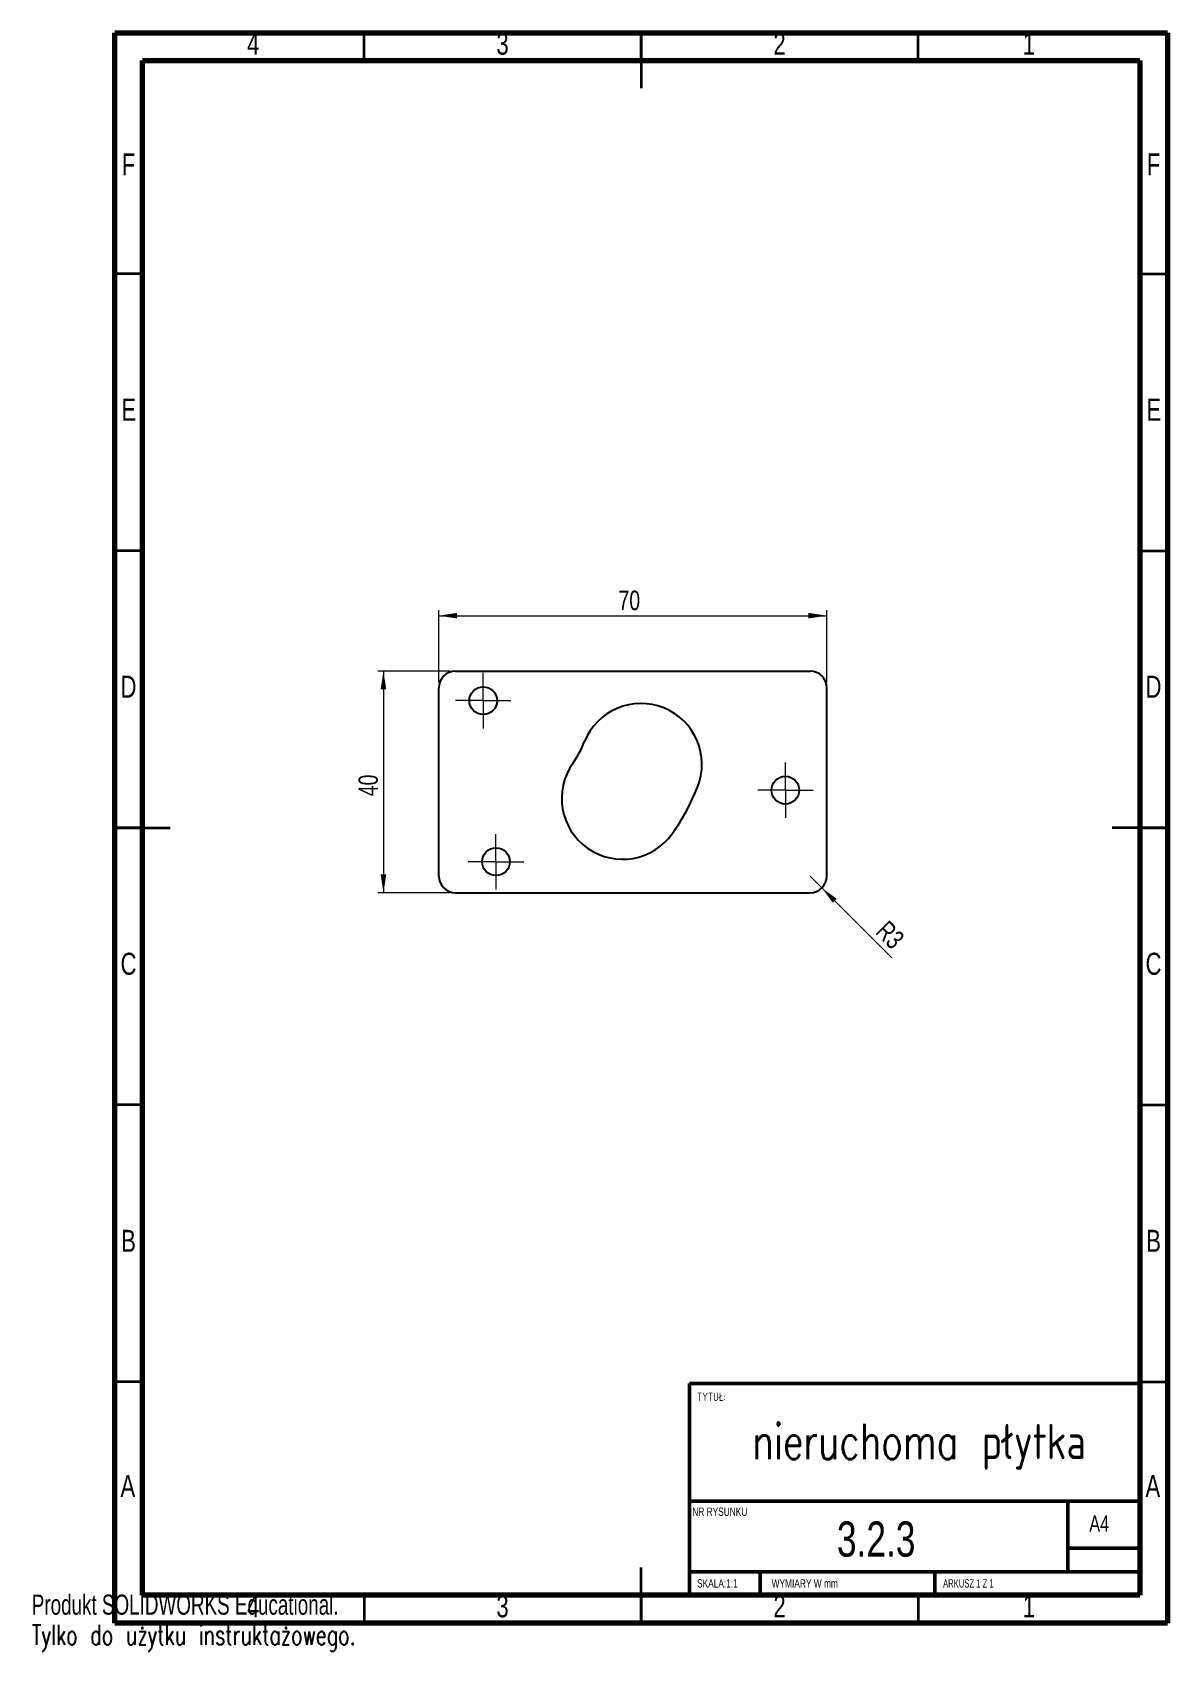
# Model space of a CAD drawing. Header units: millimetres. Extents: x 0 to 205, y 0 to 292.
import ezdxf

# ---------------------------------------------------------------- set-up
doc = ezdxf.new("R2010")
doc.units = ezdxf.units.MM
doc.styles.add('SLDTEXTSTYLE0', font='TXT', dxfattribs={"width": 0.75})
doc.styles.add('SLDTEXTSTYLE1', font='TXT', dxfattribs={"width": 0.75, "bigfont": 'bigfont'})
doc.styles.add('SLDTEXTSTYLE2', font='TXT', dxfattribs={"width": 0.6875})
doc.styles.add('SLDTEXTSTYLE3', font='TXT', dxfattribs={"width": 0.7})
doc.styles.add('SLDTEXTSTYLE4', font='TXT', dxfattribs={"width": 0.7, "bigfont": 'bigfont'})
doc.dimstyles.new('SLDDIMSTYLE0', dxfattribs={"dimtxt": 3.5, "dimasz": 3.302, "dimexe": 0, "dimexo": 0.0625, "dimgap": 0.875, "dimtad": 1, "dimrnd": 1e-09, "dimzin": 12, "dimdsep": 46, "dimtxsty": 'SLDTEXTSTYLE0', "dimsah": 1, "dimcen": 0.09, "dimadec": 0, "dimazin": 3, "dimtfac": 1, "dimtofl": 0, "dimtmove": 0, "dimatfit": 3, "dimfxl": 0, "dimfrac": 2, "dimtolj": 1, "dimtzin": 12, "dimarcsym": 0})
doc.dimstyles.new('SLDDIMSTYLE1', dxfattribs={"dimtxt": 3.5, "dimasz": 3.302, "dimexe": 0, "dimexo": 0.0625, "dimgap": 0.875, "dimtad": 1, "dimrnd": 1e-09, "dimzin": 12, "dimdsep": 46, "dimtxsty": 'SLDTEXTSTYLE0', "dimsah": 1, "dimcen": 0, "dimadec": 0, "dimazin": 3, "dimtfac": 1, "dimtofl": 0, "dimtmove": 0, "dimatfit": 3, "dimfxl": 0, "dimfrac": 2, "dimtolj": 1, "dimtzin": 12, "dimarcsym": 0})

# ---------------------------------------------------------------- blocks, each defined once
blk = doc.blocks.new('_D')
at = {"color": 7, "linetype": 'Continuous', "lineweight": 18}
for p, q in [((75.47, 176.79), (62.47, 176.79)), ((63.47, 176.79), (63.47, 136.79)), ((75.47, 136.79), (62.47, 136.79))]:
    blk.add_line(p, q, dxfattribs=at)
for points in [[(63.47, 176.79), (62.96, 173.49), (63.98, 173.49)], [(63.47, 136.79), (63.98, 140.1), (62.96, 140.1)]]:
    blk.add_solid(points, dxfattribs=at)
at = {"color": 7, "linetype": 'Continuous', "lineweight": 18, "insert": (58.96, 154.21), "char_height": 3.5, "attachment_point": 1, "rotation": 90, "style": 'SLDTEXTSTYLE0'}
blk.add_mtext('40', dxfattribs=at)
blk = doc.blocks.new('_D_1')
at = {"color": 7, "linetype": 'Continuous', "lineweight": 18}
for p, q in [((73.47, 174.79), (73.47, 187.79)), ((143.47, 174.79), (143.47, 187.79)), ((73.47, 186.79), (143.47, 186.79))]:
    blk.add_line(p, q, dxfattribs=at)
for points in [[(73.47, 186.79), (76.77, 186.29), (76.77, 187.3)], [(143.47, 186.79), (140.17, 187.3), (140.17, 186.29)]]:
    blk.add_solid(points, dxfattribs=at)
at = {"color": 7, "linetype": 'Continuous', "lineweight": 18, "insert": (105.89, 191.31), "char_height": 3.5, "attachment_point": 1, "style": 'SLDTEXTSTYLE0'}
blk.add_mtext('70', dxfattribs=at)
blk = doc.blocks.new('_D_2')
at = {"color": 7, "linetype": 'Continuous', "lineweight": 18}
for q in [(140.47, 139.79), (155.24, 125.02)]:
    blk.add_line((142.59, 137.67), q, dxfattribs=at)
blk.add_solid([(142.59, 137.67), (144.57, 134.98), (145.29, 135.7)], dxfattribs=at)
at = {"color": 7, "linetype": 'Continuous', "lineweight": 18, "insert": (154.58, 132.02), "char_height": 3.5, "attachment_point": 1, "rotation": 315, "style": 'SLDTEXTSTYLE0'}
blk.add_mtext('R3', dxfattribs=at)
blk = doc.blocks.new('SW_CENTERMARKSYMBOL_0')
at = {"color": 0, "linetype": 'Continuous', "lineweight": 0}
for p, q in [((0, 2.5), (0, 5)), ((-2.5, 0), (-5, 0)), ((0, 0), (-2.5, 0)), ((0, 0), (0, 2.5)), ((0, 0), (0, -2.5)), ((0, 0), (2.5, 0)), ((2.5, 0), (5, 0)), ((0, -2.5), (0, -5))]:
    blk.add_line(p, q, dxfattribs=at)
blk = doc.blocks.new('SW_CENTERMARKSYMBOL_1')
at = {"color": 0, "linetype": 'Continuous', "lineweight": 0}
for p, q in [((0, 2.5), (0, 5)), ((-2.5, 0), (-5, 0)), ((0, 0), (-2.5, 0)), ((0, 0), (0, 2.5)), ((0, 0), (0, -2.5)), ((0, 0), (2.5, 0)), ((2.5, 0), (5, 0)), ((0, -2.5), (0, -5))]:
    blk.add_line(p, q, dxfattribs=at)
blk = doc.blocks.new('SW_CENTERMARKSYMBOL_2')
at = {"color": 0, "linetype": 'Continuous', "lineweight": 0}
for p, q in [((0, 2.5), (0, 5)), ((-2.5, 0), (-5, 0)), ((0, 0), (-2.5, 0)), ((0, 0), (0, 2.5)), ((0, 0), (0, -2.5)), ((0, 0), (2.5, 0)), ((2.5, 0), (5, 0)), ((0, -2.5), (0, -5))]:
    blk.add_line(p, q, dxfattribs=at)

msp = doc.modelspace()

# ---------------------------------------------------------------- linework, layer by layer
at = {"color": 7, "linetype": 'Continuous', "lineweight": 70}
for p, q in [((15, 5), (15, 292)), ((15, 292), (205, 292)), ((205, 292), (205, 5)), ((20, 10), (20, 287)), ((20, 287), (200, 287)), ((200, 287), (200, 10)), ((200, 10), (20, 10)), ((205, 5), (15, 5))]:
    msp.add_line(p, q, dxfattribs=at)
at = {"color": 7, "linetype": 'Continuous', "lineweight": 35}
for p, q in [((60, 287), (60, 292)), ((110, 292), (110, 282)), ((110, 287), (110, 292)), ((160, 287), (160, 292)), ((20, 248.5), (15, 248.5)), ((200, 248.5), (205, 248.5)), ((20, 198.5), (15, 198.5)), ((200, 198.5), (205, 198.5)), ((15, 148.5), (25, 148.5)), ((20, 148.5), (15, 148.5)), ((205, 148.5), (195, 148.5)), ((200, 148.5), (205, 148.5)), ((20, 98.5), (15, 98.5)), ((200, 98.5), (205, 98.5)), ((20, 48.5), (15, 48.5)), ((200, 48.5), (205, 48.5)), ((110, 5), (110, 15)), ((60, 10), (60, 5)), ((110, 10), (110, 5)), ((160, 10), (160, 5))]:
    msp.add_line(p, q, dxfattribs=at)
at = {"color": 7, "linetype": 'Continuous', "lineweight": 25}
for p, q in [((76.473, 176.794), (140.473, 176.794)), ((73.473, 139.794), (73.473, 173.794)), ((143.473, 139.794), (143.473, 173.794)), ((76.473, 136.794), (140.473, 136.794))]:
    msp.add_line(p, q, dxfattribs=at)
at = {"color": 7, "linetype": 'Continuous', "lineweight": 50}
for p, q in [((200, 48.25), (118.701, 48.25)), ((118.701, 48.25), (118.701, 10)), ((118.701, 27), (200, 27)), ((187, 14.25), (187, 27)), ((200, 18.5), (187, 18.5)), ((118.701, 14.25), (200, 14.25)), ((131.473, 14.25), (131.473, 10)), ((163, 10), (163, 14.25))]:
    msp.add_line(p, q, dxfattribs=at)
at = {"color": 7, "linetype": 'Continuous', "lineweight": 25}
for centre in [(81.473, 171.46), (136.013, 155.305), (83.779, 142.385)]:
    msp.add_circle(centre, 2.5, dxfattribs=at)
for centre, radius, start, end in [((76.473, 173.794), 3, 90, 180), ((140.473, 173.794), 3, 0, 90), ((109.96, 159.945), 11, 337.98875, 157.98875), ((81.473, 171.46), 19.726, 324.98875, 337.98875), ((106.639, 153.832), 11, 144.98875, 324.98875), ((81.473, 171.46), 41.726, 324.98875, 337.98875), ((76.473, 139.794), 3, 180, 270), ((140.473, 139.794), 3, 270, 0)]:
    msp.add_arc(centre, radius, start, end, dxfattribs=at)

# ---------------------------------------------------------------- block references
at = {"color": 7, "linetype": 'Continuous', "lineweight": 0}
for name, p in [('SW_CENTERMARKSYMBOL_0', (81.473, 171.46)), ('SW_CENTERMARKSYMBOL_2', (136.013, 155.305)), ('SW_CENTERMARKSYMBOL_1', (83.779, 142.385))]:
    msp.add_blockref(name, p, dxfattribs=at)

# ---------------------------------------------------------------- texts
for s, insert, char_height, attachment_point, style in [('4', (39.96, 292.001), 3.969, 2, 'SLDTEXTSTYLE0'), ('3', (84.96, 292.001), 3.969, 2, 'SLDTEXTSTYLE0'), ('2', (134.96, 292.001), 3.969, 2, 'SLDTEXTSTYLE0'), ('1', (179.96, 292.001), 3.969, 2, 'SLDTEXTSTYLE0'), ('F', (17.458, 270.21), 3.969, 2, 'SLDTEXTSTYLE0'), ('F', (202.458, 270.21), 3.969, 2, 'SLDTEXTSTYLE0'), ('E', (17.508, 225.96), 3.969, 2, 'SLDTEXTSTYLE0'), ('E', (202.508, 225.96), 3.969, 2, 'SLDTEXTSTYLE0'), ('D', (17.453, 175.96), 3.969, 2, 'SLDTEXTSTYLE0'), ('D', (202.453, 175.96), 3.969, 2, 'SLDTEXTSTYLE0'), ('C', (17.459, 125.96), 3.969, 2, 'SLDTEXTSTYLE0'), ('C', (202.459, 125.96), 3.969, 2, 'SLDTEXTSTYLE0'), ('B', (17.471, 75.96), 3.969, 2, 'SLDTEXTSTYLE0'), ('B', (202.471, 75.96), 3.969, 2, 'SLDTEXTSTYLE0'), ('TYTUŁ:', (120.079, 46.576), 1.5, 1, 'SLDTEXTSTYLE1'), ('nieruchoma płytka', (160.156, 40.937), 6.35, 2, 'SLDTEXTSTYLE1'), ('A', (17.34, 31.71), 3.969, 2, 'SLDTEXTSTYLE0'), ('A', (202.34, 31.71), 3.969, 2, 'SLDTEXTSTYLE0'), ('NR RYSUNKU', (119.209, 25.843), 1.5, 1, 'SLDTEXTSTYLE0'), ('3.2.3', (152.401, 23.327), 6.35, 2, 'SLDTEXTSTYLE0'), ('A4', (190.871, 24.406), 2.9104, 1, 'SLDTEXTSTYLE0'), ('SKALA:1:1', (120.074, 12.9), 1.5, 1, 'SLDTEXTSTYLE0'), ('WYMIARY W mm', (133.534, 12.9), 1.5, 1, 'SLDTEXTSTYLE0'), ('ARKUSZ 1 Z 1', (164.478, 12.9), 1.5, 1, 'SLDTEXTSTYLE2'), ('4', (39.96, 10.001), 3.969, 2, 'SLDTEXTSTYLE0'), ('3', (84.96, 10.001), 3.969, 2, 'SLDTEXTSTYLE0'), ('2', (134.96, 10.001), 3.969, 2, 'SLDTEXTSTYLE0'), ('1', (179.96, 10.001), 3.969, 2, 'SLDTEXTSTYLE0')]:
    msp.add_mtext(s, dxfattribs=dict(at, insert=insert, char_height=char_height, attachment_point=attachment_point, style=style))
at = {"color": 7, "linetype": 'Continuous', "char_height": 3.633, "attachment_point": 1}
for s, insert, style in [('Produkt SOLIDWORKS Educational.', (0, 10.133), 'SLDTEXTSTYLE3'), ('Tylko do użytku instruktażowego.', (0, 4.683), 'SLDTEXTSTYLE4')]:
    msp.add_mtext(s, dxfattribs=dict(at, insert=insert, style=style))

# ---------------------------------------------------------------- dimensions: what is measured, and where the dimension line sits
at = {"color": 7, "linetype": 'Continuous', "lineweight": 18}
dim = msp.add_linear_dim(base=(143.473, 186.794), p1=(73.473, 173.794), p2=(143.473, 173.794), dimstyle='SLDDIMSTYLE0', dxfattribs=at)
dim.commit()
dim.dimension.update_dxf_attribs({"geometry": '_D_1', "text_midpoint": (108.473, 186.794), "dimtype": 160})
dim = msp.add_linear_dim(base=(63.473, 136.794), p1=(76.473, 176.794), p2=(76.473, 136.794), angle=90, dimstyle='SLDDIMSTYLE0', dxfattribs=at)
dim.commit()
dim.dimension.update_dxf_attribs({"geometry": '_D', "text_midpoint": (63.473, 156.794), "dimtype": 160})
dim = msp.add_radius_dim(center=(140.473, 139.794), mpoint=(142.594, 137.673), dimstyle='SLDDIMSTYLE1', dxfattribs=at)
dim.commit()
dim.dimension.update_dxf_attribs({"geometry": '_D_2', "text_midpoint": (153.473, 126.794), "dimtype": 164})

doc.saveas('drawing.dxf')
